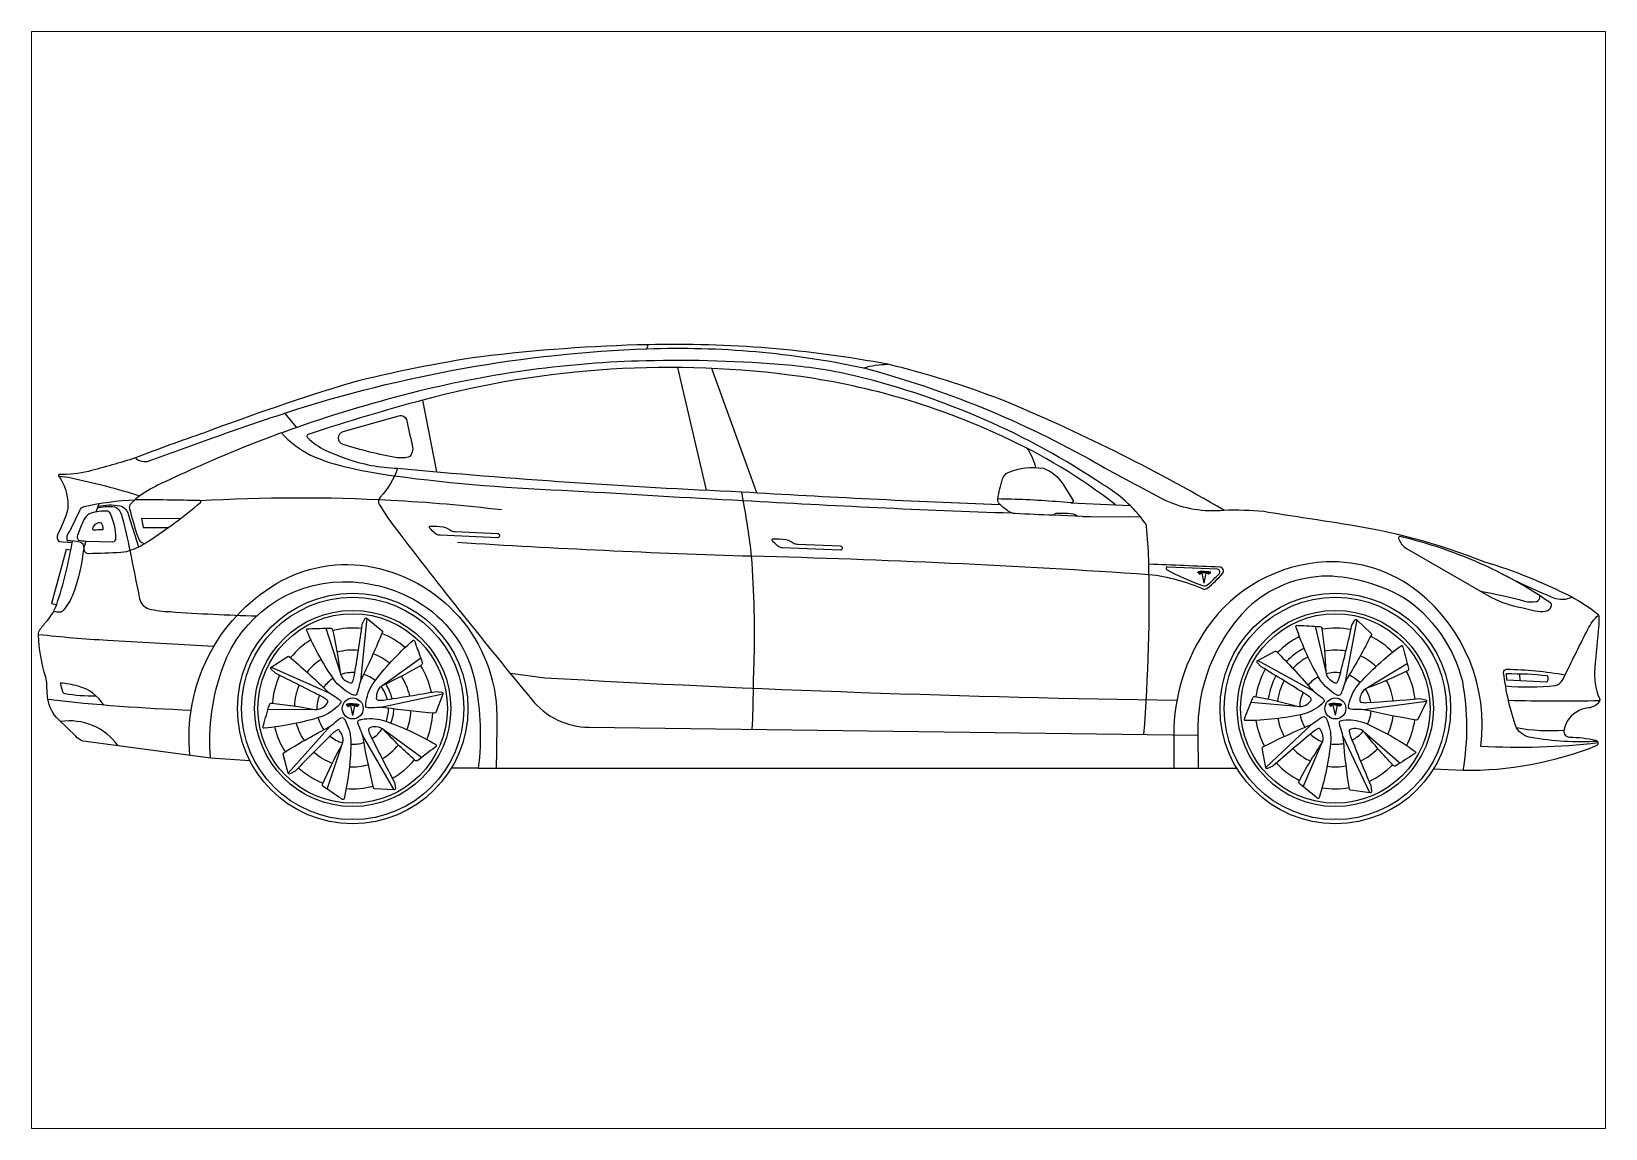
# Paper-space layout 'www.ceco.net' of a CAD drawing. Header units: millimetres. Extents: x 29 to 258, y 20 to 180.
# The model-space entities are those that its viewports show. They can reach past a viewport. Long polylines and large blocks are cut down to what shows.
import ezdxf

# ---------------------------------------------------------------- set-up
doc = ezdxf.new("R2010")
doc.units = ezdxf.units.MM
doc.layers.add('ceco.net 436 - Tesla 3 side view', color=7, linetype='Continuous')

msp = doc.modelspace()

# ---------------------------------------------------------------- linework, layer by layer
at = {"layer": 'ceco.net 436 - Tesla 3 side view'}
for p, q in [((2560.3, 723.4), (2554.3, 753.1)), ((2558.2, 755.3), (2560.3, 752.9)), ((2562.4, 755.3), (2560.3, 752.9)), ((2560.3, 723.4), (2566.4, 753.1)), ((0, 325.4), (-6, 355)), ((-2.1, 357.2), (0, 354.8)), ((2.1, 357.2), (0, 354.8)), ((0, 325.4), (6, 355)), ((2954.4, 326.3), (2948.3, 356)), ((2952.3, 358.2), (2954.4, 355.8)), ((2956.5, 358.2), (2954.4, 355.8)), ((2954.4, 326.3), (2960.4, 356))]:
    msp.add_line(p, q, dxfattribs=at)
for points in [[(2619.3, 942.9, 0.034301), (1951.8, 1274, 0.033196), (1609.5, 1381.2, 0.052229), (888, 1440.1, 0.024232), (385.1, 1404, 0.025342), (-7.2, 1325, 0.015548), (-445.5, 1175.7, 0.015548)], [(-434.6, 1154.9, -0.0083), (-200.7, 1235.4, -0.069727), (884.8, 1427.8, -0.061898), (1535.6, 1370.7, -0.06781), (1609.5, 1381.2)], [(2378.6, 268.1, 0.026238), (2393.2, 793.5, 0.02057), (2386.6, 893.8, 0.130921), (2382.7, 904.1, 0.103255), (2252.9, 1021.3, 0.087895), (1516.6, 1344.6, 0.038366), (1308.1, 1378.6, 0.027282), (881, 1391.6, 0.054566), (198.1, 1300.1, 0.023322), (-167.6, 1191.5, 0.020704), (-458.7, 1076.2, 0.005164), (-576.3, 1022.5, 0.042701), (-640.1, 985.6, 0.027818), (-655.4, 974.1)], [(2293.8, 958.5, 0.059507), (1952.8, 1164.7, 0.074471), (1347.8, 1344.1, 0.10115), (210.6, 1273.6, 0.013439), (-128, 1172.4, 0.044186), (-135.9, 1169.1, 0.497029), (-136, 1161.3, 0.082253), (-81.1, 1122.3, 0.019699), (-21, 1098.2, 0.077474), (134.5, 1068.8, 0.012653), (1169.5, 998.1, 0.006271), (1945.3, 960.1)], [(1535.6, 1370.7, -0.064258), (2234.6, 1085.1, 0.011264), (2444.3, 972.2, 0.132484), (2619.3, 942.9, -0.034945), (2738.9, 939.3, 0.002033), (2972.8, 903.1, -0.05621), (3403.2, 787.8, -0.045504), (3663, 682.8, -0.04651), (3743.4, 630.3, -0.215941), (3746.7, 623.8, -0.033664), (3746.2, 596.9, -0.00352), (3734.3, 468.8, 0.125921), (3748.3, 376.6, -0.274428), (3746.7, 365.3, -0.202651), (3715.6, 348.2, 0.235088), (3651.7, 308, 0.096692), (3641.6, 280.5, 0.457101), (3658.3, 260.5, -0.049719), (3736.9, 251.3, -0.739639), (3738.3, 233.9, -0.098098), (3338.6, 159.8), (3248.7, 163.7)], [(-445.5, 1175.7, 0.009046), (-652.9, 1100.1, 0.292129), (-611.8, 1091, 0.002051), (-434.6, 1154.9)], [(-214.2, 1174.9, 0.083452), (-127.3, 1108.1, 0.05151), (-11.4, 1070.8, 0.025552), (125.8, 1045.7, 0.02372), (663.3, 1001.3, 0.002781), (1174.3, 971.9, 0.006189), (1981.4, 934.4)], [(-652.9, 1100.1, -0.015076), (-794.5, 1059.3, -0.074005), (-882.1, 1050.3, 0.974464), (-882.5, 1045.3, -0.027208), (-846.8, 1039.9, -0.025695), (-640.1, 985.6)], [(2028.3, 1128.2, -0.092709), (2052.4, 1071, -1.238956)], [(-884.1, 1046.2, -0.157776), (-856.5, 958.4, -0.084423), (-861.9, 928.2, -0.026793), (-886.4, 870.1, 0.308955), (-883.2, 848.1), (-843.4, 846)], [(134.5, 1068.8, -0.11711), (82.8, 982.1, 0.340152), (80.2, 959.1, 0.031515), (131.9, 884.2, 0.010203), (537.4, 374.6, 0.2239), (710.9, 290), (2541.2, 266), (2541.8, 166.7), (2658.1, 166.7)], [(2106.9, 927.6, -0.007934), (1991.6, 932.5, -0.135343), (1972.2, 939, -0.033391), (1945.3, 960.1, -0.255593), (1939.5, 976.4, -0.039416), (1954.1, 1036.6, -0.228128), (1970.9, 1056.3, -0.131162), (2076.6, 1069, -0.165275), (2134.7, 1022.1), (2164.3, 975.2, -0.710501), (2159.4, 964.5, 0.017719), (1980.5, 975.4, 0.00009), (1939.5, 976.4)], [(1201.3, 283.6, 0.01338), (1204.7, 405.8, -0.014784), (1207, 476.3, 0.025625), (1199.2, 805, 0.019668), (1174.3, 971.9, 0.003101), (1169.2, 998.1, 9.992465)], [(-846.5, 887.4, -0.073096), (-851.3, 879.4, 0.104747), (-858.7, 866.2, 0.065236), (-859.8, 854, 0.412947), (-856.8, 851.2, -0.067289), (-820.2, 847.5, -0.303635), (-809.8, 836.2), (-807.9, 824.1, 0.432863), (-794.1, 812.8, 0.00855), (-696.7, 816.5, 0.081829), (-662.6, 824.1, 0.049849), (-612.5, 850.3, 0.029422), (-458, 965.4, 0.709622), (-460, 971.5, 0.004379), (-655.4, 974.1), (-667.1, 962, 0.265448), (-671, 946.9, 0.007011), (-648.9, 869.9, 0.062904), (-640.7, 851.5, 0.234713), (-625.8, 842.1)], [(-846.5, 887.4), (-820.5, 942.1, -0.196196), (-807.2, 954.2, -0.038043), (-655.4, 974.1)], [(-761.7, 962.6, 0.085494), (-766.5, 953.8), (-772.3, 937.1)], [(-768.1, 949.4, -0.080744), (-721.1, 953.4, -0.225842), (-703.4, 944, -0.09527), (-693.6, 923.4, -0.014321), (-670.1, 821.4, 0.001485), (-640.5, 676, 0.282357), (-612.8, 646.5, 0.063973), (-549.1, 637.6, 0.011449), (-288.3, 624.9, 7.926501)], [(-766.5, 953.8, -0.107421), (-699.8, 955.9, -0.180807), (-682, 945.2, -0.11186), (-675.2, 930.4), (-644.2, 832.3)], [(-460, 971.5, -0.027874), (115.5, 972.9, -0.016127), (447.4, 944.4, -16.950086)], [(2194.3, 923.6), (2106.9, 927.6, -0.191629), (2115.5, 934, 0.00195), (2150.2, 933.6, -0.138114), (2180.4, 924.8, 0.021339), (2181.2, 924.2, 0.021339)], [(2194.3, 923.6, -0.006686), (2219.2, 923.3), (2368.3, 922.6)], [(-705.1, 234.1), (-809.9, 248, -0.16615), (-832.6, 263.4), (-884.5, 313.1, -0.170281), (-916.4, 375.8, -0.029316), (-919.6, 418.9, 0.068858), (-922.9, 440.5, -0.060245), (-944.9, 568.4, -0.17756), (-939.7, 585, -0.020999), (-917.9, 611.1, 0.104524), (-890, 658.9, 0.03948), (-842.6, 851)], [(-802.2, 849.5), (-808.8, 830.1, -0.061733), (-840.4, 691.4, -0.098336), (-870.6, 641.3, -0.257474), (-886.5, 635.9, 0.016005), (-899.1, 637.8)], [(315, 846.3, 0.008284), (1199.2, 805, -0.010896), (2394.1, 749.7, -0.076944), (2560.3, 704.5, 0.119122), (2570.2, 708.3, 0.042162), (2615.6, 752.5, 0.584808), (2606.8, 771.7, -0.001564), (2393.5, 780.4)], [(-489.2, 205.6, -0.292447), (-229.2, 721.8, -0.184185), (60.1, 771.7, -0.367128), (433.5, 304, -0.000372), (431.4, 166.7, -3.7161)], [(3744.1, 243.1, -0.043474), (3391.4, 232.6, 0.262653), (3203.1, 697.3, 0.181401), (2926.4, 786.9, 0.233361), (2569, 589.7, 0.154678), (2468.8, 267, -0.002863), (2468.8, 166.7)], [(3665.7, 681.4, -0.221837), (3610.8, 678.6, -0.026803), (3437.9, 760.1, 0.252068)], [(-308.9, 189.4), (-427.9, 197.5, -0.106281), (-389.8, 472.6, -0.311322), (-30.7, 727.7, -0.148153), (209.7, 658.5, -0.204108), (368.3, 423.7, -0.077625), (377.6, 166.7), (296.2, 166.7)], [(3338.6, 159.8, 0.088898), (3337.2, 427.3, 0.193749), (3156.5, 681, 0.12164), (2930.2, 744.5, 0.188372), (2691, 648.7, 0.207042), (2541.2, 266, -0.096094)], [(3389.9, 699.5, -0.022259), (3523.4, 669.4, 0.108181), (3557.2, 667.7, 0.441191), (3568.8, 685.6, -5.477107)], [(42.4, 617.7), (88.4, 580.4, -0.330004), (89.4, 576.4, -0.018405), (28.1, 440.1, 0.061015), (19.7, 416.2, -0.030752), (12.4, 390.5, -0.305842), (6.2, 385.9, -0.042052), (-2.4, 388.7, -0.106556), (-51.5, 426.9, -0.053964), (-138.7, 581.8, -0.505864), (-135.6, 586.1, 0.002948), (-131, 586.2, -0.001912), (-66.6, 588.2, -0.357992), (-60.4, 583.3, -0.024915), (-37.9, 454.7)], [(-80.9, 587.8), (-37.9, 454.7, 0.204779), (-25.2, 432.7, 0.081482), (-7.6, 423.6, 0.384786), (-0.3, 426.9, 0.062608), (4.5, 442.9, 0.006545), (28.8, 600.3), (36.6, 616.4, -0.457997), (42.4, 617.7), (23.2, 428.4)], [(3466.1, 414.4, 0.046534), (3616.3, 415.7, 0.169209), (3628.4, 421.3, 0.115731), (3645.5, 448.1, -0.004389), (3713.5, 584.8, -0.088919), (3745.8, 627.4)], [(-417.7, 532.9), (-737.4, 551, -0.013663), (-944.9, 568.4, -0.894682)], [(3019.4, 613.2), (3062.1, 572.2, -0.330004), (3062.8, 568.1, -0.018405), (2990.2, 437.4, 0.061015), (2979.9, 414.3, -0.030752), (2970.4, 389.3, -0.305842), (2963.8, 385.2, -0.042052), (2955.6, 388.8, -0.106556), (2909.7, 430.9, -0.053964), (2835.9, 592.6, -0.505864), (2839.3, 596.6, 0.002948), (2843.9, 596.4, -0.001912), (2908.2, 592.9, -0.357992), (2914.1, 587.5, -0.024915), (2925.6, 457.5)], [(2894, 593.8), (2925.6, 457.5, 0.204779), (2936.5, 434.5, 0.081482), (2953.3, 424, 0.384786), (2960.9, 426.6, 0.062608), (2967, 442.2, 0.006545), (3004.4, 597), (3013.4, 612.4, -0.457997), (3019.4, 613.2), (2984.3, 426.2)], [(271, 390), (249.7, 334.8, -0.330004), (246.3, 332.5, -0.018405), (97.7, 348.7, 0.061015), (72.3, 349.3, -0.030752), (45.6, 348.3, -0.305842), (39.3, 352.8, -0.042052), (39.4, 361.8, -0.106556), (60.4, 420.4, -0.053964), (180.9, 551.1, -0.505864), (185.9, 549.6, 0.002948), (187.5, 545.2, -0.001912), (209.2, 484.6, -0.357992), (206.5, 477.1, -0.024915), (91.1, 416.1)], [(3228.1, 367.1), (3202.2, 313.8, -0.330004), (3198.6, 311.9, -0.018405), (3051.9, 340.5, 0.061015), (3026.7, 343.2, -0.030752), (3000, 344.5, -0.305842), (2994.1, 349.5, -0.042052), (2994.9, 358.5, -0.106556), (3020.8, 415.1, -0.053964), (3151.8, 535.2, -0.505864), (3156.7, 533.2, 0.002948), (3157.9, 528.8, -0.001912), (3174.5, 466.6, -0.357992), (3171.1, 459.3, -0.024915), (3051, 408.2)], [(-244.8, 470.7), (-195.1, 502.9, -0.330004), (-191, 502.6, -0.018405), (-80.3, 402.2, 0.061015), (-60.2, 386.8, -0.030752), (-38, 371.9, -0.305842), (-35.5, 364.6, -0.042052), (-40.9, 357.3, -0.106556), (-92.3, 322.3, -0.053964), (-266.6, 287.4, -0.505864), (-269.7, 291.6, 0.002948), (-268.4, 296, -0.001912), (-250.4, 357.8, -0.357992), (-243.8, 362.3, -0.024915), (-114.6, 343.9)], [(204.5, 498), (91.1, 416.1, 0.204779), (74.2, 397.1, 0.081482), (71, 377.6, 0.384786), (76.3, 371.6, 0.062608), (93.1, 372, 0.006545), (250.3, 397.5), (268, 395.2, -0.457997), (271, 390), (85, 349.8)], [(2720.9, 490.8), (2773.1, 518.7, -0.330004), (2777.2, 518.1, -0.018405), (2879, 408.8, 0.061015), (2897.8, 391.7, -0.030752), (2918.7, 375, -0.305842), (2920.5, 367.5, -0.042052), (2914.6, 360.7, -0.106556), (2860.4, 330.2, -0.053964), (2683.8, 310, -0.505864), (2681, 314.4, 0.002948), (2682.6, 318.7, -0.001912), (2705.8, 378.8, -0.357992), (2712.7, 382.7, -0.024915), (2840, 353.5)], [(2700.6, 365.5), (2840, 353.5, 0.204779), (2865.2, 356.8, 0.081482), (2880.4, 369.5, 0.384786), (2880.2, 377.5, 0.062608), (2867.3, 388.1, 0.006545), (2731.6, 471.5), (2719.8, 484.9, -0.457997), (2720.9, 490.8), (2887.9, 399.7)], [(3170.8, 480.3), (3051, 408.2, 0.204779), (3032.5, 390.7, 0.081482), (3027.7, 371.5, 0.384786), (3032.5, 365.1, 0.062608), (3049.2, 364.1, 0.006545), (3208, 376.4), (3225.5, 372.5, -0.457997), (3228.1, 367.1), (3039.4, 342.6)], [(-254.5, 344.2), (-114.6, 343.9, 0.204779), (-89.7, 349.3, 0.081482), (-75.7, 363.2, 0.384786), (-76.5, 371.1, 0.062608), (-90.2, 380.7, 0.006545), (-232.5, 452.4), (-245.4, 464.7, -0.457997), (-244.8, 470.7), (-70.7, 393.9)], [(2477.9, 370.6, -0.010724), (577.8, 437.8), (474.1, 451.3)], [(3641.6, 280.5, -0.065563), (3498.7, 288.2, -0.055178), (3460.4, 454.5, -0.432981), (3469.1, 464.8, -0.036028), (3645.5, 448.1)], [(-748.4, 356.5, 0.193176), (-825.7, 413.7, 0.042467), (-879.5, 423), (-872.3, 397.7, 0.286797), (-865.9, 391.9, 0.051839), (-772, 384.8)], [(-486, 340.9, -0.020085), (-916, 373.3, 0.057767)], [(3748.8, 369.5, -0.012225), (3475, 370.3, 0.01371)], [(-427.9, 197.5), (-705.1, 234.1, 0.138407), (-781.9, 295.2, 0.137124), (-878.5, 307.3, -0.002819)], [(-193.7, 152.1), (-209, 209.3, -0.330004), (-207.5, 213.1, -0.018405), (-77.8, 287.4, 0.061015), (-56.9, 301.8, -0.030752), (-35.9, 318.3, -0.305842), (-28.1, 318.4, -0.042052), (-22.9, 311, -0.106556), (-5.5, 251.3, -0.053964), (-26.1, 74.8, -0.505864), (-31.1, 73, 0.002948), (-34.9, 75.6, -0.001912), (-88.1, 111.9, -0.357992), (-90.3, 119.5, -0.024915), (-32.9, 236.7)], [(-76.4, 103.8), (-32.9, 236.7, 0.204779), (-30.3, 262, 0.081482), (-39.2, 279.7, 0.384786), (-47, 281.4, 0.062608), (-60.3, 271.3, 0.006545), (-172.5, 158.2), (-188.2, 149.7, -0.457997), (-193.7, 152.1), (-66.9, 293.9)], [(125.1, 102.2), (66, 105.4, -0.330004), (62.8, 108, -0.018405), (32.3, 254.3, 0.061015), (25, 278.6, -0.030752), (15.8, 303.7, -0.305842), (18.1, 311.1, -0.042052), (26.7, 313.8, -0.106556), (88.9, 311.9, -0.053964), (250.4, 237.8, -0.505864), (250.5, 232.5, 0.002948), (246.9, 229.6, -0.001912), (196, 190.2, -0.357992), (188, 190.5, -0.024915), (94.3, 281.3)], [(207.3, 198.9), (94.3, 281.3, 0.204779), (71, 291.6, 0.081482), (51.4, 288.6, 0.384786), (47.4, 281.7, 0.062608), (53, 265.9, 0.006545), (125.8, 124.3), (129.1, 106.7, -0.457997), (125.1, 102.2), (29.4, 266.7)], [(2745, 169.1), (2734.6, 227.3, -0.330004), (2736.4, 231, -0.018405), (2871.9, 294.1, 0.061015), (2893.9, 306.7, -0.030752), (2916.3, 321.4, -0.305842), (2924, 320.8, -0.042052), (2928.6, 313.1, -0.106556), (2940.9, 252.1, -0.053964), (2905.6, 77.9, -0.505864), (2900.4, 76.6, 0.002948), (2896.9, 79.5, -0.001912), (2846.9, 120.1, -0.357992), (2845.3, 127.9, -0.024915), (2912.4, 239.9)], [(2857.9, 111.1), (2912.4, 239.9, 0.204779), (2917.1, 264.9, 0.081482), (2909.7, 283.3, 0.384786), (2902, 285.6, 0.062608), (2887.9, 276.6, 0.006545), (2766.7, 173.3), (2750.3, 166.2, -0.457997), (2745, 169.1), (2883.3, 299.7)], [(3058.5, 92.6), (2999.9, 100.7, -0.330004), (2996.9, 103.6, -0.018405), (2978.8, 251.9, 0.061015), (2973.6, 276.8, -0.030752), (2966.5, 302.5, -0.305842), (2969.4, 309.7, -0.042052), (2978.2, 311.7, -0.106556), (3040.1, 304.5, -0.053964), (3194.8, 217.1, -0.505864), (3194.4, 211.8, 0.002948), (3190.6, 209.3, -0.001912), (3136.5, 174.3, -0.357992), (3128.6, 175.2, -0.024915), (3042.8, 273.7)], [(3148.5, 182), (3042.8, 273.7, 0.204779), (3020.5, 285.8, 0.081482), (3000.8, 284.5, 0.384786), (2996.2, 277.9, 0.062608), (3000.4, 261.8, 0.006545), (3061.1, 114.5), (3062.8, 96.7, -0.457997), (3058.5, 92.6), (2976.9, 264.5)], [(3742.4, 247.7, -0.058646), (3542.9, 259.3, -0.220396), (3498.7, 288.2, -0.228201)], [(377.6, 166.7), (2541.8, 166.7, 0.491189)]]:
    msp.add_lwpolyline(points, format="xyb", dxfattribs=at)
for points in [[(884.8, 1427.8), (888, 1440.1)], [(1064.1, 1002.9), (977.5, 1371.7)], [(1215.5, 995.3), (1079.5, 1369)], [(-167.6, 1191.5), (-203.8, 1234.4)], [(252.6, 1058.1), (210.6, 1273.6)], [(2159.4, 964.5), (2337.4, 956.6)], [(-519.5, 916.2), (-634.5, 917.2), (-629.5, 890.8), (-554.3, 890.4)], [(-847.6, 822.5), (-861.9, 824.4), (-905.7, 661.7), (-890, 658.9)], [(3508.1, 451), (3508.8, 429.8)]]:
    msp.add_lwpolyline(points, dxfattribs=at)
for points in [[(-28.4, 1179.1), (138.5, 1226.3, -0.438937), (163.2, 1211.1, 0.014011), (180.3, 1133.5, -0.215125), (171.3, 1104, -0.127969), (133.7, 1100.5, -0.037882), (-29.1, 1140.5, -0.738273)], [(-711.9, 858.4, 0.11574), (-729.4, 934.1, 0.27662), (-738.1, 939.8, 0.081198), (-786.4, 933.6, 0.192639), (-805.4, 918.6, 0.051193), (-822, 881, -0.038034), (-827.1, 868.6, 0.290077), (-825.7, 853.6, 0.180976), (-823.8, 852.5, 0.026641), (-802.2, 849.5), (-720.9, 848, 0.44601)], [(436.1, 859.9), (262.6, 867.2, -0.176629), (247.2, 873.5, -0.016309), (231.8, 888.5, -0.540293), (232.7, 894.2, -0.048597), (272.2, 892.4, -0.068431), (297.1, 880.8, 0.091218), (308.4, 878.2), (435.5, 872.9, -0.911552)], [(1466.2, 822.1), (1292.6, 829.4, -0.176629), (1277.3, 835.8, -0.016309), (1261.9, 850.8, -0.540293), (1262.8, 856.4, -0.048597), (1302.3, 854.7, -0.068431), (1327.2, 843, 0.091218), (1338.5, 840.4), (1465.6, 835.1, -0.911552)], [(3148.5, 863.2, 0.500445), (3144.5, 857.7, 0.187238), (3168.5, 827.7), (3384, 702.9), (3424.2, 680.2, 0.082574), (3513.6, 650.5), (3554.4, 640.2, 0.107201), (3586.8, 639.1, 0.262085), (3603.7, 653.1, 0.315356), (3601, 664.1, 0.057191), (3340.5, 803.3, 0.037091)], [(2446.7, 763.9, 0.031934), (2555.3, 716.1, 0.279771), (2570.8, 718.8, 0.027417), (2604.7, 751.7, 0.588753), (2600.1, 765.5), (2449.7, 771.7, 0.718456)], [(3469.4, 451.2, -0.029728), (3591.7, 445.6, -0.277547), (3589.9, 425.2), (3470, 432)]]:
    msp.add_lwpolyline(points, format="xyb", close=True, dxfattribs=at)
for centre, radius in [((0, 346.6), 346.6), ((0, 346.6), 334.3), ((2954.4, 346.6), 346.6), ((2954.4, 346.6), 334.3), ((0, 346.6), 294.8), ((0, 346.6), 284.8), ((2954.4, 346.6), 294.8), ((2954.4, 346.6), 284.8), ((0, 346.6), 31.5), ((2954.4, 346.6), 31.5)]:
    msp.add_circle(centre, radius, dxfattribs=at)
for centre, radius, start, end in [((0, 346.6), 241.5, 83.6098, 104.321), ((0, 346.6), 241.5, 49.3362, 68.7647), ((2954.4, 346.6), 241.5, 78.7948, 99.5059), ((0, 346.6), 241.5, 121.3362, 140.7647), ((0, 346.6), 175.4, 84.3921, 105.5076), ((2954.4, 346.6), 241.5, 116.5212, 135.9497), ((2954.4, 346.6), 203.9, 117.3838, 136.236), ((2954.4, 346.6), 175.4, 79.5771, 100.6926), ((2954.4, 346.6), 241.5, 44.5212, 63.9497), ((0, 346.6), 175.4, 122.72, 141.4996), ((0, 346.6), 175.4, 50.72, 69.4996), ((0, 346.6), 241.5, 11.6098, 32.321), ((2954.4, 346.6), 175.4, 117.905, 136.6846), ((2954.4, 346.6), 175.4, 45.905, 64.6846), ((0, 346.6), 241.5, 155.6098, 176.321), ((0, 346.6), 107.8, 122.9713, 144.3853), ((0, 346.6), 107.8, 86.5871, 109.7201), ((0, 346.6), 107.8, 50.9713, 72.3853), ((0, 346.6), 175.4, 12.3921, 33.5076), ((2954.4, 346.6), 241.5, 150.7948, 171.5059), ((2954.4, 346.6), 203.9, 151.1538, 171.9725), ((2954.4, 346.6), 175.4, 151.5771, 172.6926), ((2954.4, 346.6), 107.8, 118.1563, 139.5703), ((2954.4, 346.6), 107.8, 81.7721, 104.9051), ((2954.4, 346.6), 107.8, 46.1563, 67.5703), ((2954.4, 346.6), 175.4, 7.5771, 28.6926), ((2954.4, 346.6), 241.5, 6.7948, 27.5059), ((0, 346.6), 175.4, 156.3921, 177.5076), ((0, 346.6), 107.8, 158.5871, 181.7201), ((0, 346.6), 107.8, 14.5871, 37.7201), ((-79, 318.5), 206.1, 16.1829, 29.6112), ((2954.4, 346.6), 107.8, 153.7721, 176.9051), ((2954.4, 346.6), 107.8, 9.7721, 32.9051), ((0, 346.6), 107.8, 338.9713, 0.3853), ((1.1, 347.9), 122.7, 338.3456, 358.6854), ((0, 346.6), 175.4, 338.72, 357.4996), ((0, 346.6), 241.5, 337.3362, 356.7647), ((2954.4, 346.6), 107.8, 334.1563, 355.5703), ((0, 346.6), 241.5, 193.3362, 212.7647), ((0, 346.6), 175.4, 194.72, 213.4996), ((0, 346.6), 107.8, 194.9713, 216.3853), ((0, 346.6), 107.8, 302.5871, 325.7201), ((2954.4, 346.6), 241.5, 188.5212, 207.9497), ((2954.4, 346.6), 175.4, 189.905, 208.6846), ((2954.4, 346.6), 107.8, 190.1563, 211.5703), ((2954.4, 346.6), 175.4, 333.905, 352.6846), ((2954.4, 346.6), 241.5, 332.5212, 351.9497), ((0, 346.6), 107.8, 230.5871, 253.7201), ((0, 346.6), 107.8, 266.9713, 288.3853), ((0, 346.6), 175.4, 300.3921, 321.5076), ((2954.4, 346.6), 107.8, 225.7721, 248.9051), ((2954.4, 346.6), 107.8, 262.1563, 283.5703), ((2954.4, 346.6), 107.8, 297.7721, 320.9051), ((0, 346.6), 175.4, 228.3921, 249.5076), ((0, 346.6), 241.5, 299.6098, 320.321), ((2954.4, 346.6), 175.4, 223.5771, 244.6926), ((2954.4, 346.6), 175.4, 295.5771, 316.6926), ((0, 346.6), 241.5, 227.6098, 248.321), ((0, 346.6), 175.4, 266.72, 285.4996), ((2954.4, 346.6), 241.5, 222.7948, 243.5059), ((2954.4, 346.6), 175.4, 261.905, 280.6846), ((2954.4, 346.6), 241.5, 294.7948, 315.5059), ((0, 346.6), 241.5, 265.3362, 284.7647), ((2954.4, 346.6), 241.5, 260.5212, 279.9497)]:
    msp.add_arc(centre, radius, start, end, dxfattribs=at)
for points, knots in [([(-750.4, 884.6), (-755.3, 884.9), (-764.8, 885.5), (-787.7, 881), (-775.2, 903.8), (-751.5, 907.9), (-750.7, 892.3), (-750.4, 884.6)], [0, 0, 0, 0, 16.160833, 31.598033, 47.627196, 67.390486, 86.712437, 86.712437, 86.712437, 86.712437]), ([(2560.3, 758.8), (2558.3, 758.8), (2554.8, 758.7), (2550, 758.4), (2546.1, 757.8), (2543.2, 757.2), (2541.4, 756.6), (2540.9, 756.5)], [0, 0, 0, 0, 7.669466, 13.804429, 18.296547, 22.957419, 25.232421, 25.232421, 25.232421, 25.232421]), ([(2560.3, 758.8), (2562.3, 758.8), (2565.9, 758.7), (2570.7, 758.4), (2574.6, 757.8), (2577.5, 757.2), (2579.2, 756.6), (2579.8, 756.5)], [0, 0, 0, 0, 7.669466, 13.804429, 18.296547, 22.957419, 25.232421, 25.232421, 25.232421, 25.232421]), ([(2560.3, 757.1), (2558.6, 757.1), (2555.8, 757.1), (2551.8, 756.8), (2548.3, 756.3), (2545.1, 755.7), (2542.9, 755.1), (2542, 754.9)], [0, 0, 0, 0, 6.544078, 11.01704, 15.153003, 20.156855, 23.768247, 23.768247, 23.768247, 23.768247]), ([(2558.2, 755.3), (2557.2, 755.3), (2554.9, 755.3), (2550.9, 755.1), (2546.8, 754.6), (2544, 753.9), (2542.9, 753.6)], [0, 0, 0, 0, 4.05505, 8.828209, 15.472704, 19.848815, 19.848815, 19.848815, 19.848815]), ([(2542.9, 753.6), (2543, 753.4), (2543.4, 752.9), (2544.2, 752.2), (2545.3, 751.5), (2546.6, 750.9), (2547.4, 750.6), (2547.8, 750.4)], [0.364731, 0.364731, 0.364731, 0.364731, 1.034928, 2.664172, 4.425816, 6.277684, 7.92563, 7.92563, 7.92563, 7.92563]), ([(2554.3, 753.1), (2553.5, 753.1), (2552, 753.1), (2550.3, 752.8), (2549.2, 752.3), (2548.5, 751.9), (2548, 751.3), (2547.9, 750.8), (2547.8, 750.6), (2547.8, 750.4)], [0.039893, 0.039893, 0.039893, 0.039893, 3.283927, 5.491546, 6.716028, 7.801422, 8.675298, 9.443739, 9.761747, 9.761747, 9.761747, 9.761747]), ([(2560.3, 757.1), (2562, 757.1), (2564.9, 757.1), (2568.8, 756.8), (2572.3, 756.3), (2575.6, 755.7), (2577.8, 755.1), (2578.7, 754.9)], [0, 0, 0, 0, 6.544078, 11.01704, 15.153003, 20.156855, 23.768247, 23.768247, 23.768247, 23.768247]), ([(2562.4, 755.3), (2563.5, 755.3), (2565.8, 755.3), (2569.8, 755.1), (2573.9, 754.6), (2576.7, 753.9), (2577.8, 753.6)], [0, 0, 0, 0, 4.05505, 8.828209, 15.472704, 19.848815, 19.848815, 19.848815, 19.848815]), ([(2566.4, 753.1), (2567.2, 753.1), (2568.6, 753.1), (2570.4, 752.8), (2571.5, 752.3), (2572.2, 751.9), (2572.7, 751.3), (2572.8, 750.8), (2572.8, 750.6), (2572.9, 750.4)], [0.039893, 0.039893, 0.039893, 0.039893, 3.283927, 5.491546, 6.716028, 7.801422, 8.675298, 9.443739, 9.761747, 9.761747, 9.761747, 9.761747]), ([(2577.8, 753.6), (2577.7, 753.4), (2577.3, 752.9), (2576.5, 752.2), (2575.4, 751.5), (2574.1, 750.9), (2573.3, 750.6), (2572.9, 750.4)], [0.364731, 0.364731, 0.364731, 0.364731, 1.034928, 2.664172, 4.425816, 6.277684, 7.92563, 7.92563, 7.92563, 7.92563]), ([(0, 360.7), (-2, 360.7), (-5.6, 360.7), (-10.3, 360.3), (-14.3, 359.7), (-17.2, 359.1), (-18.9, 358.6), (-19.5, 358.4)], [0, 0, 0, 0, 7.669466, 13.804429, 18.296547, 22.957419, 25.232421, 25.232421, 25.232421, 25.232421]), ([(0, 359.1), (-1.7, 359.1), (-4.6, 359.1), (-8.5, 358.8), (-12, 358.3), (-15.3, 357.7), (-17.4, 357.1), (-18.3, 356.8)], [0, 0, 0, 0, 6.544078, 11.01704, 15.153003, 20.156855, 23.768247, 23.768247, 23.768247, 23.768247]), ([(-2.1, 357.2), (-3.2, 357.3), (-5.4, 357.3), (-9.5, 357.1), (-13.6, 356.6), (-16.3, 355.8), (-17.4, 355.5)], [0, 0, 0, 0, 4.05505, 8.828209, 15.472704, 19.848815, 19.848815, 19.848815, 19.848815]), ([(-17.4, 355.5), (-17.3, 355.4), (-17, 354.9), (-16.2, 354.2), (-15, 353.4), (-13.8, 352.8), (-12.9, 352.5), (-12.5, 352.4)], [0.364731, 0.364731, 0.364731, 0.364731, 1.034928, 2.664172, 4.425816, 6.277684, 7.92563, 7.92563, 7.92563, 7.92563]), ([(-6, 355), (-6.9, 355), (-8.3, 355), (-10, 354.7), (-11.1, 354.3), (-11.8, 353.8), (-12.3, 353.3), (-12.5, 352.8), (-12.5, 352.5), (-12.5, 352.4)], [0.039893, 0.039893, 0.039893, 0.039893, 3.283927, 5.491546, 6.716028, 7.801422, 8.675298, 9.443739, 9.761747, 9.761747, 9.761747, 9.761747]), ([(0, 360.7), (2, 360.7), (5.6, 360.7), (10.3, 360.3), (14.3, 359.7), (17.2, 359.1), (18.9, 358.6), (19.5, 358.4)], [0, 0, 0, 0, 7.669466, 13.804429, 18.296547, 22.957419, 25.232421, 25.232421, 25.232421, 25.232421]), ([(0, 359.1), (1.7, 359.1), (4.6, 359.1), (8.5, 358.8), (12, 358.3), (15.3, 357.7), (17.4, 357.1), (18.3, 356.8)], [0, 0, 0, 0, 6.544078, 11.01704, 15.153003, 20.156855, 23.768247, 23.768247, 23.768247, 23.768247]), ([(2.1, 357.2), (3.2, 357.3), (5.4, 357.3), (9.5, 357.1), (13.6, 356.6), (16.3, 355.8), (17.4, 355.5)], [0, 0, 0, 0, 4.05505, 8.828209, 15.472704, 19.848815, 19.848815, 19.848815, 19.848815]), ([(6, 355), (6.9, 355), (8.3, 355), (10, 354.7), (11.1, 354.3), (11.8, 353.8), (12.3, 353.3), (12.5, 352.8), (12.5, 352.5), (12.5, 352.4)], [0.039893, 0.039893, 0.039893, 0.039893, 3.283927, 5.491546, 6.716028, 7.801422, 8.675298, 9.443739, 9.761747, 9.761747, 9.761747, 9.761747]), ([(17.4, 355.5), (17.3, 355.4), (17, 354.9), (16.2, 354.2), (15, 353.4), (13.8, 352.8), (12.9, 352.5), (12.5, 352.4)], [0.364731, 0.364731, 0.364731, 0.364731, 1.034928, 2.664172, 4.425816, 6.277684, 7.92563, 7.92563, 7.92563, 7.92563]), ([(2954.4, 361.7), (2952.4, 361.6), (2948.8, 361.6), (2944, 361.2), (2940.1, 360.7), (2937.2, 360.1), (2935.5, 359.5), (2934.9, 359.4)], [0, 0, 0, 0, 7.669466, 13.804429, 18.296547, 22.957419, 25.232421, 25.232421, 25.232421, 25.232421]), ([(2954.4, 360), (2952.7, 360), (2949.8, 360), (2945.9, 359.7), (2942.4, 359.2), (2939.1, 358.6), (2936.9, 358), (2936, 357.8)], [0, 0, 0, 0, 6.544078, 11.01704, 15.153003, 20.156855, 23.768247, 23.768247, 23.768247, 23.768247]), ([(2952.3, 358.2), (2951.2, 358.2), (2948.9, 358.2), (2944.9, 358), (2940.8, 357.5), (2938, 356.8), (2936.9, 356.4)], [0, 0, 0, 0, 4.05505, 8.828209, 15.472704, 19.848815, 19.848815, 19.848815, 19.848815]), ([(2936.9, 356.4), (2937.1, 356.3), (2937.4, 355.8), (2938.2, 355.1), (2939.4, 354.4), (2940.6, 353.8), (2941.4, 353.4), (2941.8, 353.3)], [0.364731, 0.364731, 0.364731, 0.364731, 1.034928, 2.664172, 4.425816, 6.277684, 7.92563, 7.92563, 7.92563, 7.92563]), ([(2948.3, 356), (2947.5, 356), (2946.1, 355.9), (2944.3, 355.6), (2943.3, 355.2), (2942.5, 354.8), (2942, 354.2), (2941.9, 353.7), (2941.9, 353.4), (2941.8, 353.3)], [0.039893, 0.039893, 0.039893, 0.039893, 3.283927, 5.491546, 6.716028, 7.801422, 8.675298, 9.443739, 9.761747, 9.761747, 9.761747, 9.761747]), ([(2954.4, 361.7), (2956.4, 361.6), (2960, 361.6), (2964.7, 361.2), (2968.6, 360.7), (2971.5, 360.1), (2973.3, 359.5), (2973.8, 359.4)], [0, 0, 0, 0, 7.669466, 13.804429, 18.296547, 22.957419, 25.232421, 25.232421, 25.232421, 25.232421]), ([(2954.4, 360), (2956.1, 360), (2958.9, 360), (2962.9, 359.7), (2966.4, 359.2), (2969.6, 358.6), (2971.8, 358), (2972.7, 357.8)], [0, 0, 0, 0, 6.544078, 11.01704, 15.153003, 20.156855, 23.768247, 23.768247, 23.768247, 23.768247]), ([(2956.5, 358.2), (2957.5, 358.2), (2959.8, 358.2), (2963.8, 358), (2967.9, 357.5), (2970.7, 356.8), (2971.8, 356.4)], [0, 0, 0, 0, 4.05505, 8.828209, 15.472704, 19.848815, 19.848815, 19.848815, 19.848815]), ([(2960.4, 356), (2961.3, 356), (2962.7, 355.9), (2964.4, 355.6), (2965.5, 355.2), (2966.2, 354.8), (2966.7, 354.2), (2966.8, 353.7), (2966.9, 353.4), (2966.9, 353.3)], [0.039893, 0.039893, 0.039893, 0.039893, 3.283927, 5.491546, 6.716028, 7.801422, 8.675298, 9.443739, 9.761747, 9.761747, 9.761747, 9.761747]), ([(2971.8, 356.4), (2971.7, 356.3), (2971.3, 355.8), (2970.5, 355.1), (2969.4, 354.4), (2968.2, 353.8), (2967.3, 353.4), (2966.9, 353.3)], [0.364731, 0.364731, 0.364731, 0.364731, 1.034928, 2.664172, 4.425816, 6.277684, 7.92563, 7.92563, 7.92563, 7.92563])]:
    msp.add_open_spline(points, degree=3, knots=knots, dxfattribs=at)
for points in [[(2542, 754.9), (2541.6, 755.4), (2541.2, 755.9), (2540.9, 756.5)], [(2578.7, 754.9), (2579, 755.4), (2579.4, 755.9), (2579.8, 756.5)], [(-18.3, 356.8), (-18.7, 357.4), (-19.1, 357.9), (-19.5, 358.4)], [(18.3, 356.8), (18.7, 357.4), (19.1, 357.9), (19.5, 358.4)], [(2936, 357.8), (2935.7, 358.3), (2935.3, 358.8), (2934.9, 359.4)], [(2972.7, 357.8), (2973.1, 358.3), (2973.5, 358.8), (2973.8, 359.4)]]:
    msp.add_open_spline(points, degree=3, dxfattribs=at)

psp = doc.layouts.new('www.ceco.net')

# ---------------------------------------------------------------- viewports
at = {"layer": '0'}
psp.add_viewport(center=(143.44, 99.96), size=(229.5, 159.9353), view_center_point=(1400.55, 732.79), view_height=3297.9715, dxfattribs=at)

doc.saveas('drawing.dxf')
